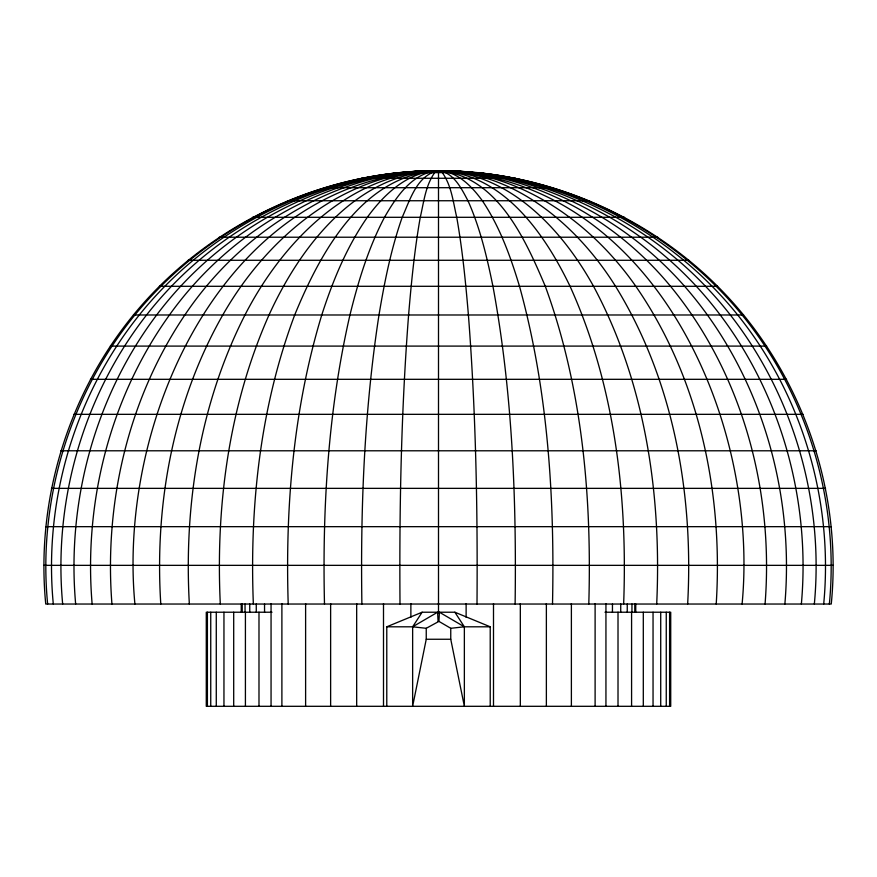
<?xml version="1.0" encoding="UTF-8"?>
<svg xmlns="http://www.w3.org/2000/svg" width="877" height="877" viewBox="0 0 877 877"><rect width="100%" height="100%" fill="white"/><g stroke="black" fill="none" stroke-linecap="round" stroke-linejoin="round"><path stroke-width="1.32" d="M438.5 604.034L438.5 170.697C321.947 170.5 207.213 224.764 133.436 314.986C67.781 395.034 35.628 501.008 45.747 604.034L831.253 604.034C842.874 488.061 800.109 368.559 717.561 286.297C644.343 213.111 542.019 170.73 438.5 170.697C323.58 170.467 211.017 225.422 139.29 314.986C74.6 395.505 43.444 501.282 53.3 604.034M612.442 612.223L612.464 604.023M620.719 612.223L620.741 604.023M627.241 612.223L627.263 604.023M631.944 612.223L631.966 604.023M634.784 612.223L634.805 604.023M635.737 612.223L635.759 604.023M477 604.034C477.724 507.63 475.827 411.138 468.406 314.986C465.654 282.306 462.431 249.616 456.731 217.299C453.179 202.159 451.556 185.584 442.293 172.605L438.5 170.697C325.586 170.434 215.764 226.277 146.569 314.986C83.074 396.108 53.124 501.622 62.662 604.034M515.117 604.034C516.553 497.807 512.278 390.945 492.94 286.297C486.965 257.18 480.168 227.965 467.967 200.745C461.412 188.544 453.935 172.616 438.5 170.697C328.349 170.39 222.352 227.505 156.654 314.986C94.859 396.93 66.553 502.072 75.652 604.034M552.51 604.034C554.724 497.423 547.982 389.476 519.502 286.297C510.502 256.49 499.802 226.748 482.339 200.745C471.793 186.253 457.586 171.497 438.5 170.697C331.791 170.368 230.783 229.171 169.458 314.986C109.866 397.961 83.578 502.609 92.129 604.034M588.796 604.034C591.887 496.875 582.317 387.579 545.297 286.297C525.224 239.18 497.149 175.444 438.5 170.697C335.858 170.401 241.011 231.331 184.85 314.986C128.009 399.199 104.045 503.223 111.938 604.034M623.646 604.034C627.658 496.185 614.909 385.387 570.05 286.297C544.595 233.479 503.058 173.262 438.5 170.697C226.145 176.222 117.156 417.2 134.905 604.034M656.698 604.034C661.707 495.362 645.472 383.03 593.543 286.297C561.795 228.897 508.682 171.815 438.5 170.697C345.483 170.862 266.849 237.47 222.78 314.986C173.142 402.115 154.396 504.538 160.787 604.034M687.656 604.034C693.685 494.442 673.722 380.64 615.533 286.297C577.209 225.093 514.108 171.081 438.5 170.697C350.844 171.541 282.537 241.613 244.968 314.986C199.792 403.727 183.786 505.196 189.344 604.034M716.213 604.034C723.251 493.455 699.484 378.327 635.825 286.297C590.988 222.002 519.305 170.741 438.5 170.697C356.5 172.835 300.197 246.558 269.009 314.986C228.897 405.349 215.589 505.81 220.302 604.034M742.095 604.034C759.844 417.2 650.855 176.211 438.5 170.697C362.344 174.611 320.258 252.719 294.694 314.986C260.195 406.928 249.496 506.358 253.354 604.034M765.062 604.034C773.952 491.438 742.808 374.205 670.532 286.297C613.933 217.606 528.634 170.576 438.5 170.697C408.068 171.443 384.225 194.069 367.31 217.299C346.667 247.007 332.832 280.728 321.76 314.986C293.411 408.364 285.157 506.818 288.204 604.034M784.871 604.034C794.573 490.506 760.129 372.517 684.608 286.297C623.087 216.104 532.569 170.587 438.5 170.697C412.409 172.396 396.36 196.766 384.499 217.299C368.362 248.027 358.233 281.418 349.945 314.986C328.228 409.592 322.254 507.202 324.49 604.034M801.359 604.034C811.718 489.684 774.424 371.103 696.316 286.297C630.662 214.964 535.88 170.631 438.5 170.697C417.024 174.819 410.03 199.945 402.203 217.299C391.065 248.958 384.499 281.955 378.985 314.986C364.284 410.546 360.403 507.465 361.883 604.034M814.338 604.034C825.246 488.993 785.617 369.995 705.547 286.297C636.614 214.131 538.533 170.664 438.5 170.697L434.707 172.605C425.444 185.584 423.821 202.159 420.269 217.299C414.569 249.616 411.346 282.306 408.594 314.986C401.173 411.138 399.276 507.63 400 604.034M823.7 604.034C833.556 501.282 802.4 395.505 737.71 314.986C673.777 235.529 578.031 182.822 476.441 172.605M829.357 604.034C839.41 501.085 807.509 395.154 742.095 314.986C676.847 235.124 579.653 182.789 477 172.605M450.756 628.294L450.756 639.256L464.361 706.303L464.361 626.803L450.756 628.294L438.928 621.387L439.399 612.223L464.361 626.803L490.221 626.803L490.221 706.303M438.928 621.387L426.244 628.294L426.244 639.256L412.639 706.303L412.639 626.803L422.122 612.223L454.878 612.223L490.221 626.803M386.779 706.303L386.779 626.803L412.639 626.803L437.601 612.223L438.072 621.387M386.779 626.803L422.122 612.223M400 172.605C297.347 182.789 200.153 235.124 134.905 314.986C69.491 395.154 37.59 501.085 47.643 604.034M399.813 172.605L477.187 172.605M361.51 178.283L515.49 178.283M323.942 187.7L553.058 187.7M287.47 200.745L589.53 200.745M252.466 217.299L624.534 217.299M219.239 237.218L657.761 237.218M188.138 260.283L688.862 260.283M159.439 286.297L717.561 286.297M133.436 314.986L743.564 314.986M110.359 346.097L766.641 346.097M90.452 379.313L786.548 379.313M73.887 414.328L803.113 414.328M60.842 450.789L816.158 450.789M51.436 488.357L825.564 488.357M45.747 526.671L831.253 526.671M43.85 565.347L833.15 565.347M272.013 612.223L206.281 612.223L206.281 706.303L670.719 706.303L670.719 612.223L604.987 612.223M426.244 639.256L450.756 639.256M412.639 626.803L426.244 628.294M454.878 612.223L464.361 626.803M264.536 604.023L264.558 612.223M256.259 604.023L256.281 612.223M249.737 604.023L249.759 612.223M245.034 604.023L245.056 612.223M242.195 604.023L242.216 612.223M241.241 604.023L241.263 612.223M669.6 612.223L669.6 706.303M666.257 612.223L666.257 706.303M660.721 612.223L660.721 706.303M653.047 612.223L653.047 706.303M643.301 612.223L643.301 706.303M631.583 612.223L631.583 706.303M618.011 612.223L618.011 706.303M605.941 603.584L605.941 706.303M595.11 603.584L595.11 706.303M571.387 603.584L571.387 706.303M546.371 603.584L546.371 706.303M520.324 603.584L520.324 706.303M493.499 603.584L493.499 706.303M466.125 603.584L466.125 617.276M438.5 603.584L438.5 613.166M410.875 603.584L410.875 617.276M383.501 603.584L383.501 706.303M356.676 603.584L356.676 706.303M330.629 603.584L330.629 706.303M305.613 603.584L305.613 706.303M281.89 603.584L281.89 706.303M271.059 603.584L271.059 706.303M258.989 612.223L258.989 706.303M245.417 612.223L245.417 706.303M233.699 612.223L233.699 706.303M223.953 612.223L223.953 706.303M216.279 612.223L216.279 706.303M210.743 612.223L210.743 706.303M207.4 612.223L207.4 706.303"/></g></svg>
